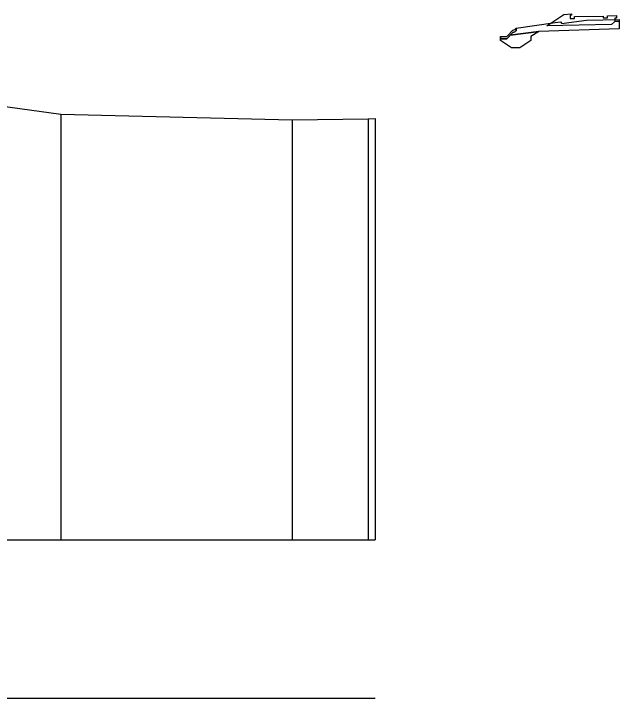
# Model space of a CAD drawing. Extents: x -717 to 1451, y -133302 to 233.
# Drawn here: x -107.06 to -68.89, y -111398.11 to -111354.92 of the extents above; entities that cross this region are included whole.
import ezdxf

# ---------------------------------------------------------------- set-up
doc = ezdxf.new("R2010")
doc.units = 0
for name, color, linetype, true_color in [('Контур_2570', 7, 'Continuous', 0x80ff00), ('Объём_2563', 7, 'Continuous', 0xff8000), ('Объём_2570', 7, 'Continuous', 0x80ff00), ('Объём_2600', 7, 'Continuous', 0x808000), ('Объём_2620', 2, 'Continuous', 0xffff00)]:
    doc.layers.add(name, color=color, linetype=linetype, true_color=true_color)
for name, color, linetype in [('Объём_2650', 7, 'Continuous'), ('Таблица', 7, 'Continuous'), ('Черный поперечник', 3, 'Continuous')]:
    doc.layers.add(name, color=color, linetype=linetype)

msp = doc.modelspace()

# ---------------------------------------------------------------- linework, layer by layer
at = {"layer": 'Контур_2570', "flags": 128}
msp.add_lwpolyline([(-178.342, -111359.195), (-127.55, -111360.183), (-126.324, -111360.211), (-117.672, -111360.589), (-110.857, -111360.707), (-110.714, -111360.683), (-109.416, -111360.499), (-109.281, -111360.552), (-104.08, -111361.263), (-89.5, -111361.608), (-84.725, -111361.549), (-84.263, -111361.54)], dxfattribs=at)
at = {"layer": 'Объём_2563', "color": 250, "flags": 128}
msp.add_lwpolyline([(-69.186, -111355.428), (-69.369, -111355.612), (-73.453, -111355.694), (-72.386, -111354.982), (-71.889, -111354.921), (-71.889, -111355.021), (-71.989, -111355.021), (-71.989, -111355.221), (-71.709, -111355.221), (-71.709, -111355.107), (-69.91, -111355.071), (-69.91, -111355.179), (-69.63, -111355.179), (-69.63, -111355.055), (-69.065, -111355.03), (-69.065, -111355.193), (-69.165, -111355.193), (-69.165, -111355.393), (-68.886, -111355.392), (-68.886, -111355.422), (-69.186, -111355.428), (-69.186, -111355.428)], dxfattribs=at)
at = {"layer": 'Объём_2570', "flags": 128}
msp.add_lwpolyline([(-75.378, -111355.993), (-75.411, -111356.001), (-75.462, -111356.07), (-75.602, -111356.1), (-75.944, -111356.488), (-75.973, -111356.514), (-76.373, -111356.513), (-76.373, -111356.363), (-75.973, -111356.364), (-75.944, -111356.338), (-75.602, -111355.95), (-75.462, -111355.92), (-75.411, -111355.851), (-75.378, -111355.843), (-75.378, -111355.993), (-75.378, -111355.993)], dxfattribs=at)
at = {"layer": 'Объём_2600', "color": 5, "flags": 128}
msp.add_lwpolyline([(-76.373, -111356.513), (-76.373, -111356.363), (-76.365, -111356.368), (-76.365, -111356.513), (-76.373, -111356.513), (-76.373, -111356.513)], dxfattribs=at)
at = {"layer": 'Объём_2620', "flags": 128}
msp.add_lwpolyline([(-75.973, -111356.514), (-75.944, -111356.488), (-75.76, -111356.28), (-73.966, -111356.036), (-74.465, -111356.368), (-74.465, -111356.609), (-75.154, -111357.068), (-75.675, -111357.068), (-76.365, -111356.609), (-76.365, -111356.513), (-75.973, -111356.514), (-75.973, -111356.514)], dxfattribs=at)
at = {"layer": 'Объём_2650', "color": 6, "flags": 128}
msp.add_lwpolyline([(-75.602, -111356.1), (-75.462, -111356.07), (-75.411, -111356.001), (-75.378, -111355.993), (-75.378, -111355.843), (-72.928, -111355.466), (-72.587, -111355.435), (-72.503, -111355.53), (-72.076, -111355.468), (-70.958, -111355.326), (-68.886, -111355.279), (-68.886, -111355.884), (-73.966, -111356.036), (-75.76, -111356.28), (-75.602, -111356.1), (-75.602, -111356.1)], dxfattribs=at)
at = {"layer": 'Таблица'}
for p, q in [((-276.588, -111388.105), (-84.263, -111388.105)), ((-276.588, -111398.105), (-84.263, -111398.105))]:
    msp.add_line(p, q, dxfattribs=at)
at = {"layer": 'Черный поперечник', "color": 7}
for p, q in [((-104.08, -111361.263), (-104.08, -111388.105)), ((-89.5, -111361.608), (-89.5, -111388.105)), ((-84.725, -111361.549), (-84.725, -111388.105)), ((-84.263, -111361.54), (-84.263, -111388.105))]:
    msp.add_line(p, q, dxfattribs=at)
at = {"layer": 'Черный поперечник', "flags": 128}
msp.add_lwpolyline([(-178.342, -111359.195), (-127.55, -111360.183), (-126.324, -111360.211), (-117.672, -111360.589), (-110.857, -111360.707), (-110.714, -111360.683), (-109.416, -111360.499), (-109.281, -111360.552), (-104.08, -111361.263), (-89.5, -111361.608), (-84.725, -111361.549), (-84.263, -111361.54)], dxfattribs=at)

doc.saveas('drawing.dxf')
